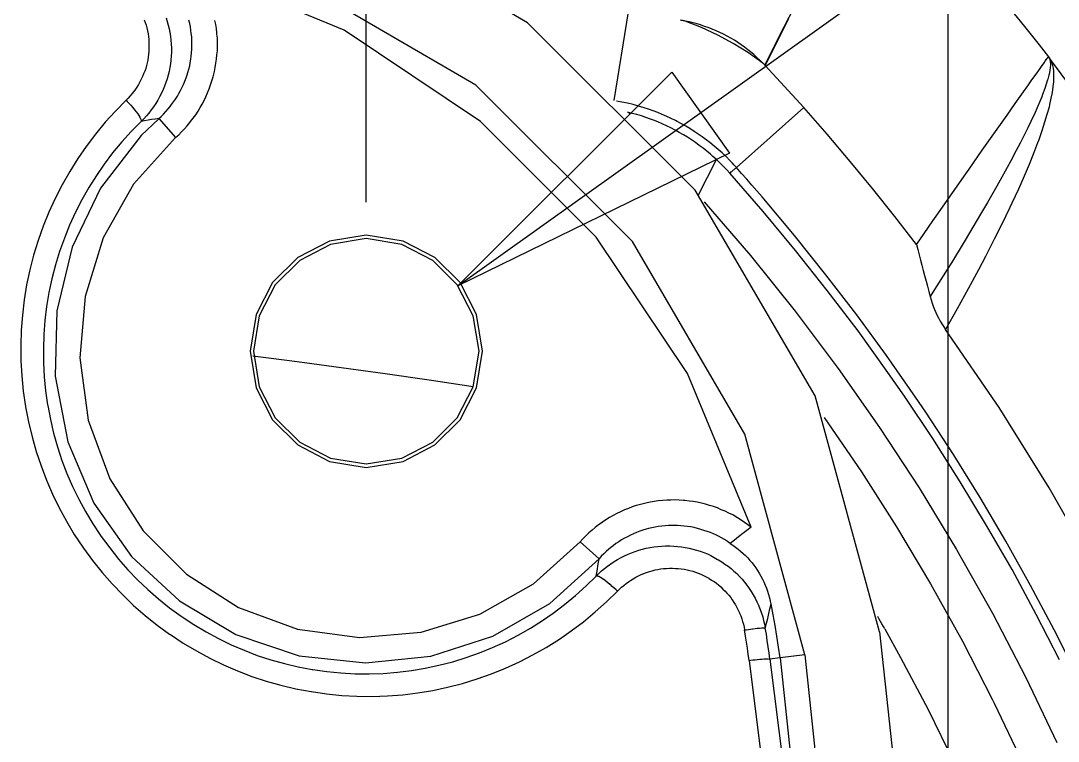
# Model space of a CAD drawing. Header units: millimetres. Extents: x -495897 to 1376592, y -28539 to 470976.
# Drawn here: x 184386 to 185743, y 211704 to 212647 of the extents above; entities that cross this region are included whole.
import ezdxf

# ---------------------------------------------------------------- set-up
doc = ezdxf.new("R2010")
doc.units = ezdxf.units.MM

msp = doc.modelspace()

# ---------------------------------------------------------------- linework, layer by layer
at = {"color": 0}
for p, q in [((185599.003, 210708.423), (185599.003, 217612.073)), ((184838.178, 212409.083), (184838.178, 215514.393)), ((184958.012, 212299.623), (186097.02, 213113.033)), ((185405.888, 212680.393), (185377.912, 212625.273)), ((185162.411, 212541.943), (185181.027, 212658.163)), ((185679.629, 212662.583), (185698.947, 212638.923)), ((184547.784, 212647.893), (184549.019, 212644.253)), ((184549.019, 212644.253), (184550.306, 212640.613)), ((184576.449, 212650.493), (184577.866, 212645.683)), ((184577.866, 212645.683), (184579.283, 212640.873)), ((184607.441, 212642.823), (184606.349, 212647.113)), ((184641.475, 212641.783), (184640.37, 212646.983)), ((185260.6, 212644.903), (185255.231, 212646.073)), ((185265.787, 212643.733), (185260.6, 212644.903)), ((185270.961, 212642.303), (185265.787, 212643.733)), ((185390.301, 212649.063), (185359.66, 212587.963)), ((184550.306, 212640.613), (184551.177, 212637.103)), ((184551.177, 212637.103), (184552.087, 212633.333)), ((184552.087, 212633.333), (184552.776, 212629.563)), ((184579.283, 212640.873), (184580.388, 212636.063)), ((184580.388, 212636.063), (184581.441, 212630.993)), ((184581.441, 212630.993), (184582.182, 212626.183)), ((184608.13, 212638.533), (184607.441, 212642.823)), ((184608.871, 212634.243), (184608.13, 212638.533)), ((184609.417, 212629.693), (184608.871, 212634.243)), ((184642.164, 212636.193), (184641.475, 212641.783)), ((184642.892, 212630.863), (184642.164, 212636.193)), ((184642.892, 212629.043), (184642.892, 212630.863)), ((185275.277, 212641.003), (185270.961, 212642.303)), ((185280.464, 212639.183), (185275.277, 212641.003)), ((185285.508, 212637.493), (185280.464, 212639.183)), ((185290.682, 212635.413), (185285.508, 212637.493)), ((185295.687, 212633.333), (185290.682, 212635.413)), ((185300.549, 212631.123), (185295.687, 212633.333)), ((185305.359, 212628.913), (185300.549, 212631.123)), ((185698.947, 212638.923), (185717.979, 212615.003)), ((184552.776, 212629.563), (184553.335, 212625.793)), ((184553.335, 212625.793), (184553.699, 212622.023)), ((184553.699, 212622.023), (184554.063, 212618.123)), ((184554.063, 212618.123), (184554.063, 212614.353)), ((184582.182, 212626.183), (184582.728, 212621.113)), ((184582.728, 212621.113), (184583.235, 212615.913)), ((184609.924, 212625.403), (184609.417, 212629.693)), ((184610.106, 212622.413), (184609.924, 212625.403)), ((184610.288, 212617.863), (184610.106, 212622.413)), ((184610.288, 212613.573), (184610.288, 212617.863)), ((184643.451, 212623.583), (184642.892, 212629.043)), ((184643.633, 212618.123), (184643.451, 212623.583)), ((184643.633, 212612.533), (184643.633, 212618.123)), ((185310.221, 212626.313), (185305.359, 212628.913)), ((185314.849, 212623.583), (185310.221, 212626.313)), ((185319.529, 212620.983), (185314.849, 212623.583)), ((185324.027, 212617.863), (185319.529, 212620.983)), ((185328.473, 212615.003), (185324.027, 212617.863)), ((185377.912, 212625.273), (185359.296, 212588.353)), ((184553.881, 212606.683), (184553.517, 212602.913)), ((184554.063, 212610.323), (184553.881, 212606.683)), ((184554.063, 212614.353), (184554.063, 212614.353)), ((184554.063, 212614.353), (184554.063, 212610.323)), ((184583.417, 212605.253), (184583.053, 212600.053)), ((184583.235, 212615.913), (184583.417, 212610.973)), ((184583.417, 212610.973), (184583.417, 212610.193)), ((184583.417, 212610.193), (184583.417, 212605.253)), ((184609.417, 212600.443), (184609.742, 212604.603)), ((184609.742, 212604.603), (184610.106, 212609.153)), ((184610.106, 212609.153), (184610.288, 212613.573)), ((184642.892, 212601.743), (184643.451, 212607.203)), ((184643.451, 212607.203), (184643.633, 212612.533)), ((185332.971, 212611.883), (185328.473, 212615.003)), ((185337.274, 212608.373), (185332.971, 212611.883)), ((185340.862, 212605.773), (185337.274, 212608.373)), ((185344.983, 212602.133), (185340.862, 212605.773)), ((185717.979, 212615.003), (185730.498, 212599.273)), ((184551.723, 212591.343), (184550.813, 212587.833)), ((184552.412, 212595.113), (184551.723, 212591.343)), ((184553.153, 212598.883), (184552.412, 212595.113)), ((184553.517, 212602.913), (184553.153, 212598.883)), ((184582.182, 212589.913), (184581.259, 212585.103)), ((184582.728, 212594.983), (184582.182, 212589.913)), ((184583.053, 212600.053), (184582.728, 212594.983)), ((184607.259, 212587.313), (184607.948, 212591.603)), ((184607.948, 212591.603), (184608.871, 212596.023)), ((184608.871, 212596.023), (184609.417, 212600.443)), ((184640.747, 212585.493), (184641.657, 212590.953)), ((184641.657, 212590.953), (184642.346, 212596.283)), ((184642.346, 212596.283), (184642.892, 212601.743)), ((185349.117, 212598.493), (185344.983, 212602.133)), ((185353.004, 212594.853), (185349.117, 212598.493)), ((185356.813, 212591.083), (185353.004, 212594.853)), ((185722.061, 212587.963), (185724.947, 212591.993)), ((185724.947, 212591.993), (185726.182, 212593.943)), ((185726.182, 212593.943), (185726.546, 212594.333)), ((185726.546, 212594.333), (185727.469, 212595.763)), ((185727.469, 212595.763), (185727.599, 212595.893)), ((185727.599, 212595.893), (185728.34, 212596.933)), ((185728.34, 212596.933), (185728.886, 212597.713)), ((185728.886, 212597.713), (185729.068, 212597.843)), ((185729.068, 212597.843), (185729.25, 212598.103)), ((185729.25, 212598.103), (185729.445, 212598.363)), ((185729.445, 212598.753), (185729.575, 212598.883)), ((185729.445, 212598.363), (185729.445, 212598.753)), ((185729.445, 212598.753), (185729.445, 212598.753)), ((185729.575, 212598.883), (185729.757, 212598.883)), ((185729.757, 212598.883), (185729.939, 212598.883)), ((185729.939, 212598.883), (185730.498, 212598.753)), ((185730.316, 212599.403), (185730.121, 212599.273)), ((185730.121, 212599.273), (185730.121, 212599.273)), ((185730.121, 212599.273), (185730.316, 212598.883)), ((185730.498, 212599.273), (185730.316, 212599.403)), ((185730.316, 212598.883), (185730.498, 212598.753)), ((185730.498, 212599.273), (185732.097, 212596.803)), ((185730.68, 212598.753), (185730.498, 212599.273)), ((185730.498, 212598.753), (185731.044, 212597.713)), ((185730.498, 212598.753), (185730.68, 212598.753)), ((185730.68, 212598.753), (185730.68, 212598.753)), ((185731.044, 212597.713), (185731.226, 212597.323)), ((185731.226, 212597.323), (185731.915, 212595.893)), ((185731.915, 212595.893), (185732.097, 212595.503)), ((185732.097, 212596.803), (185733.332, 212594.073)), ((185732.097, 212595.503), (185732.461, 212594.853)), ((185732.461, 212594.853), (185732.643, 212593.943)), ((185732.643, 212593.943), (185732.643, 212592.643)), ((185732.643, 212592.643), (185732.838, 212591.343)), ((185732.838, 212591.343), (185732.838, 212590.563)), ((185732.838, 212590.563), (185732.838, 212588.873)), ((185733.332, 212594.073), (185734.619, 212591.213)), ((185734.619, 212591.213), (185735.49, 212587.963)), ((184547.043, 212576.913), (184545.626, 212573.533)), ((184548.512, 212580.683), (184547.043, 212576.913)), ((184549.747, 212584.193), (184548.512, 212580.683)), ((184550.813, 212587.833), (184549.747, 212584.193)), ((184580.388, 212580.163), (184579.101, 212575.353)), ((184581.259, 212585.103), (184580.388, 212580.163)), ((184604.009, 212575.743), (184604.919, 212578.733)), ((184604.919, 212578.733), (184606.167, 212583.023)), ((184606.167, 212583.023), (184607.259, 212587.313)), ((184638.407, 212574.703), (184639.681, 212580.163)), ((184639.681, 212580.163), (184640.747, 212585.493)), ((184958.012, 212299.623), (185237.668, 212579.253)), ((184958.012, 212299.623), (185237.668, 212579.253)), ((185237.668, 212579.253), (185313.25, 212473.303)), ((185237.668, 212579.253), (185313.25, 212473.303)), ((185708.619, 212568.983), (185714.027, 212576.523)), ((185714.027, 212576.523), (185719.396, 212584.193)), ((185719.396, 212584.193), (185722.061, 212587.963)), ((185731.226, 212576.783), (185730.862, 212575.353)), ((185732.097, 212581.593), (185731.226, 212576.783)), ((185732.643, 212584.973), (185732.097, 212581.723)), ((185732.097, 212581.723), (185732.097, 212581.593)), ((185732.838, 212588.223), (185732.643, 212584.973)), ((185732.838, 212588.873), (185732.838, 212588.613)), ((185732.838, 212588.613), (185732.838, 212588.223)), ((185735.49, 212587.963), (185736.413, 212584.453)), ((185736.413, 212584.453), (185736.777, 212580.683)), ((185736.777, 212580.683), (185737.102, 212576.393)), ((185737.102, 212576.393), (185737.102, 212571.713)), ((184540.257, 212563.133), (184538.294, 212559.753)), ((184542.233, 212566.513), (184540.257, 212563.133)), ((184544.014, 212569.893), (184542.233, 212566.513)), ((184545.626, 212573.533), (184544.014, 212569.893)), ((184576.072, 212565.863), (184574.473, 212560.923)), ((184577.684, 212570.413), (184576.072, 212565.863)), ((184579.101, 212575.353), (184577.684, 212570.413)), ((184597.405, 212559.363), (184599.381, 212563.263)), ((184599.381, 212563.263), (184600.98, 212567.423)), ((184600.98, 212567.423), (184602.579, 212571.583)), ((184602.579, 212571.583), (184604.009, 212575.743)), ((184632.856, 212557.413), (184634.637, 212562.613)), ((184634.637, 212562.613), (184636.431, 212567.813)), ((184636.431, 212567.813), (184637.9, 212573.013)), ((184637.9, 212573.013), (184638.407, 212574.703)), ((185703.25, 212561.313), (185708.619, 212568.983)), ((185727.469, 212563.653), (185725.636, 212557.933)), ((185729.25, 212569.243), (185727.469, 212563.653)), ((185729.445, 212569.893), (185729.25, 212569.243)), ((185730.862, 212575.353), (185729.445, 212569.893)), ((185736.777, 212566.513), (185736.231, 212560.533)), ((185737.102, 212571.713), (185736.777, 212566.513)), ((184531.82, 212550.913), (184529.35, 212548.053)), ((184534.16, 212554.033), (184531.82, 212550.913)), ((184536.5, 212557.153), (184534.16, 212554.033)), ((184538.294, 212559.753), (184536.5, 212557.153)), ((184570.339, 212551.693), (184568.012, 212547.013)), ((184572.497, 212556.373), (184570.339, 212551.693)), ((184574.473, 212560.923), (184572.497, 212556.373)), ((184591.126, 212547.663), (184593.271, 212551.433)), ((184593.271, 212551.433), (184595.429, 212555.333)), ((184595.429, 212555.333), (184597.405, 212559.363)), ((184628.592, 212547.143), (184630.698, 212552.343)), ((184630.698, 212552.343), (184632.856, 212557.413)), ((185686.974, 212538.173), (185697.699, 212553.643)), ((185697.699, 212553.643), (185703.25, 212561.313)), ((185722.607, 212550.003), (185721.554, 212547.143)), ((185725.636, 212557.933), (185722.607, 212550.003)), ((185735.165, 212552.603), (185733.514, 212545.063)), ((185736.231, 212559.883), (185735.165, 212552.603)), ((185736.231, 212560.533), (185736.231, 212559.883)), ((184524.111, 212542.463), (184510.175, 212528.293)), ((184526.828, 212545.193), (184524.111, 212542.463)), ((184524.111, 212542.463), (184525.58, 212540.903)), ((184525.58, 212540.903), (184527.881, 212538.433)), ((184529.35, 212548.053), (184526.828, 212545.193)), ((184527.881, 212538.433), (184530.221, 212535.833)), ((184530.221, 212535.833), (184532.561, 212533.233)), ((184562.825, 212538.173), (184559.978, 212533.883)), ((184565.529, 212542.463), (184562.825, 212538.173)), ((184568.012, 212547.013), (184565.529, 212542.463)), ((184581.805, 212534.403), (184583.599, 212536.743)), ((184583.599, 212536.743), (184586.303, 212540.383)), ((184586.303, 212540.383), (184588.643, 212543.893)), ((184588.643, 212543.893), (184591.126, 212547.663)), ((184621.065, 212532.843), (184623.73, 212537.523)), ((184623.73, 212537.523), (184626.252, 212542.333)), ((184626.252, 212542.333), (184628.592, 212547.143)), ((185676.197, 212522.963), (185686.974, 212538.173)), ((185717.42, 212536.743), (185712.74, 212526.603)), ((185717.784, 212537.653), (185717.42, 212536.743)), ((185721.554, 212547.143), (185717.784, 212537.653)), ((185731.733, 212537.003), (185731.044, 212533.623)), ((185733.514, 212545.063), (185731.733, 212537.003)), ((184510.175, 212528.293), (184496.915, 212513.603)), ((184532.561, 212533.233), (184532.925, 212532.843)), ((184532.925, 212532.843), (184535.213, 212530.113)), ((184535.213, 212530.113), (184537.189, 212527.513)), ((184537.189, 212527.513), (184539.347, 212524.523)), ((184539.347, 212524.523), (184539.347, 212524.523)), ((184539.347, 212524.523), (184540.816, 212522.443)), ((184540.816, 212522.443), (184542.051, 212520.233)), ((184550.618, 212521.923), (184547.225, 212518.153)), ((184553.881, 212525.693), (184550.618, 212521.923)), ((184556.91, 212529.723), (184553.881, 212525.693)), ((184559.978, 212533.883), (184556.91, 212529.723)), ((184569.793, 212521.403), (184573.056, 212524.393)), ((184573.056, 212524.393), (184576.072, 212527.773)), ((184576.072, 212527.773), (184578.971, 212531.023)), ((184578.971, 212531.023), (184581.805, 212534.403)), ((184611.9, 212518.803), (184615.15, 212523.483)), ((184615.15, 212523.483), (184618.179, 212528.033)), ((184618.179, 212528.033), (184621.065, 212532.843)), ((185185.889, 212525.303), (185179.974, 212526.863)), ((185182.132, 212524.523), (185183.003, 212525.953)), ((185182.132, 212524.523), (185183.003, 212525.953)), ((185191.986, 212523.743), (185185.889, 212525.303)), ((185197.914, 212521.923), (185191.986, 212523.743)), ((185203.959, 212519.973), (185197.914, 212521.923)), ((185207.404, 212530.633), (185201.489, 212532.583)), ((185213.501, 212528.553), (185207.404, 212530.633)), ((185219.377, 212526.343), (185213.501, 212528.553)), ((185225.292, 212523.873), (185219.377, 212526.343)), ((185231.207, 212521.403), (185225.292, 212523.873)), ((185410.204, 212532.843), (185322.233, 212454.323)), ((185665.459, 212507.623), (185676.197, 212522.963)), ((185712.74, 212526.603), (185707.202, 212514.513)), ((185728.34, 212523.873), (185725.311, 212513.603)), ((185731.044, 212533.623), (185728.34, 212523.873)), ((184496.915, 212513.603), (184483.993, 212498.003)), ((184543.65, 212514.513), (184530.767, 212501.513)), ((184542.051, 212520.233), (184543.104, 212518.153)), ((184543.104, 212518.153), (184543.286, 212517.763)), ((184543.286, 212517.763), (184543.832, 212516.723)), ((184547.225, 212518.153), (184543.65, 212514.513)), ((184543.832, 212515.033), (184543.65, 212514.513)), ((184543.832, 212516.723), (184544.014, 212516.203)), ((184544.014, 212515.423), (184543.832, 212515.033)), ((184544.014, 212496.443), (184566.764, 212518.283)), ((184544.014, 212516.203), (184544.014, 212515.423)), ((184566.764, 212518.413), (184569.793, 212521.403)), ((184566.764, 212518.413), (184588.786, 212493.583)), ((184600.434, 212505.023), (184604.191, 212509.183)), ((184604.191, 212509.183), (184607.636, 212513.343)), ((184607.636, 212513.343), (184608.507, 212514.513)), ((184608.507, 212514.513), (184611.9, 212518.803)), ((185209.692, 212517.763), (185203.959, 212519.973)), ((185213.644, 212516.333), (185209.692, 212517.763)), ((185219.377, 212513.993), (185213.644, 212516.333)), ((185225.11, 212511.523), (185219.377, 212513.993)), ((185230.83, 212508.923), (185225.11, 212511.523)), ((185236.563, 212506.193), (185230.83, 212508.923)), ((185236.94, 212518.413), (185231.207, 212521.403)), ((185242.673, 212515.813), (185236.94, 212518.413)), ((185244.636, 212514.773), (185242.673, 212515.813)), ((185250.369, 212511.653), (185244.636, 212514.773)), ((185255.92, 212508.533), (185250.369, 212511.653)), ((185261.471, 212505.283), (185255.92, 212508.533)), ((185707.202, 212514.513), (185703.432, 212506.453)), ((185725.311, 212513.603), (185721.736, 212502.553)), ((184483.993, 212498.003), (184472.02, 212482.143)), ((184530.767, 212501.513), (184518.378, 212487.863)), ((184588.786, 212493.583), (184592.907, 212497.223)), ((184592.907, 212497.223), (184596.664, 212501.123)), ((184596.664, 212501.123), (184600.434, 212505.023)), ((185242.166, 212503.203), (185236.563, 212506.193)), ((185247.535, 212500.213), (185242.166, 212503.203)), ((185252.891, 212497.223), (185247.535, 212500.213)), ((185258.26, 212493.973), (185252.891, 212497.223)), ((185267.022, 212501.773), (185261.471, 212505.283)), ((185272.248, 212498.263), (185267.022, 212501.773)), ((185277.617, 212494.623), (185272.248, 212498.263)), ((185282.609, 212490.853), (185277.617, 212494.623)), ((185648.078, 212483.053), (185665.459, 212507.623)), ((185703.432, 212506.453), (185696.464, 212492.283)), ((185721.736, 212502.553), (185717.602, 212490.593)), ((184472.02, 212482.143), (184461.061, 212466.413)), ((184518.378, 212487.863), (184506.548, 212473.563)), ((185263.447, 212490.593), (185258.26, 212493.973)), ((185268.673, 212486.953), (185263.447, 212490.593)), ((185273.665, 212483.443), (185268.673, 212486.953)), ((185278.67, 212479.673), (185273.665, 212483.443)), ((185287.653, 212486.953), (185282.609, 212490.853)), ((185643.775, 212476.943), (185648.078, 212483.053)), ((185693.76, 212486.953), (185685.18, 212470.833)), ((185696.464, 212492.283), (185693.76, 212486.953)), ((185716.133, 212486.823), (185710.777, 212472.783)), ((185717.602, 212490.593), (185716.133, 212486.823)), ((184506.548, 212473.563), (184495.264, 212458.613)), ((185313.25, 212473.303), (184958.012, 212299.623)), ((185283.532, 212475.643), (185278.67, 212479.673)), ((185288.342, 212471.743), (185283.532, 212475.643)), ((185291.423, 212468.883), (185288.342, 212471.743)), ((185296.051, 212464.723), (185291.423, 212468.883)), ((185626.576, 212452.243), (185643.775, 212476.943)), ((185683.711, 212467.843), (185673.896, 212449.643)), ((185685.18, 212470.833), (185683.711, 212467.843)), ((185710.777, 212472.783), (185704.862, 212458.353)), ((184461.061, 212466.413), (184450.505, 212449.383)), ((184495.264, 212458.613), (184485.462, 212444.183)), ((185272.755, 212418.703), (185296.233, 212464.723)), ((185300.731, 212460.433), (185296.051, 212464.723)), ((185305.034, 212456.013), (185300.731, 212460.433)), ((185309.493, 212451.463), (185305.034, 212456.013)), ((185321.323, 212453.673), (185322.233, 212454.323)), ((185704.862, 212458.353), (185698.44, 212443.273)), ((184450.505, 212449.383), (184440.469, 212431.833)), ((184485.462, 212444.183), (184475.595, 212428.453)), ((185313.614, 212447.043), (185309.493, 212451.463)), ((185313.614, 212447.043), (185313.432, 212446.783)), ((185313.432, 212446.783), (185313.614, 212446.783)), ((185313.614, 212446.783), (185314.537, 212447.563)), ((185357.138, 212396.993), (185313.614, 212447.043)), ((185314.537, 212447.563), (185315.954, 212448.993)), ((185315.954, 212448.993), (185316.318, 212449.383)), ((185316.318, 212449.383), (185317.566, 212450.423)), ((185317.566, 212450.423), (185318.619, 212451.333)), ((185318.619, 212451.333), (185319.347, 212451.983)), ((185319.347, 212451.983), (185320.088, 212452.633)), ((185320.088, 212452.633), (185320.764, 212453.153)), ((185320.764, 212453.153), (185321.323, 212453.673)), ((185604.931, 212421.433), (185622.312, 212446.133)), ((185622.312, 212446.133), (185626.576, 212452.243)), ((185673.896, 212449.643), (185662.937, 212430.143)), ((185698.44, 212443.273), (185690.913, 212426.113)), ((184440.469, 212431.833), (184431.525, 212414.023)), ((184475.595, 212428.453), (184466.287, 212412.203)), ((185662.937, 212430.143), (185650.6, 212408.693)), ((184431.525, 212414.023), (184423.088, 212395.953)), ((185398.179, 212365.663), (185355.721, 212415.973)), ((185583.416, 212390.753), (185600.797, 212415.453)), ((185600.797, 212415.453), (185604.931, 212421.433)), ((185690.913, 212426.113), (185682.476, 212407.913)), ((184466.287, 212412.203), (184457.85, 212395.823)), ((185280.139, 212409.603), (185340.68, 212339.143)), ((185650.6, 212408.693), (185641.617, 212393.483)), ((185679.447, 212401.283), (185669.775, 212381.263)), ((185682.476, 212407.913), (185679.447, 212401.283)), ((184423.088, 212395.953), (184415.743, 212377.493)), ((184457.85, 212395.823), (184450.141, 212379.053)), ((185399.609, 212345.773), (185357.138, 212396.993)), ((185579.1, 212384.643), (185583.416, 212390.753)), ((185641.617, 212393.483), (185627.122, 212368.913)), ((184415.743, 212377.493), (184409.1, 212358.903)), ((184450.141, 212379.053), (184443.355, 212361.893)), ((185561.914, 212359.943), (185579.1, 212384.643)), ((185669.775, 212381.263), (185659.362, 212360.463)), ((184409.1, 212358.903), (184403.224, 212339.663)), ((184443.355, 212361.893), (184437.076, 212344.473)), ((185439.363, 212314.053), (185398.179, 212365.663)), ((185557.598, 212353.833), (185561.914, 212359.943)), ((185627.122, 212368.913), (185619.972, 212356.953)), ((185659.362, 212360.463), (185647.896, 212337.973)), ((185440.975, 212293.513), (185399.609, 212345.773)), ((185557.598, 212353.833), (185559.379, 212347.073)), ((185559.379, 212347.073), (185561.225, 212340.313)), ((185619.972, 212356.953), (185603.319, 212329.653)), ((184403.224, 212339.663), (184398.18, 212320.293)), ((184437.076, 212344.473), (184431.707, 212327.053)), ((185340.68, 212339.143), (185399.05, 212266.213)), ((185561.225, 212340.313), (185563.006, 212333.293)), ((185563.006, 212333.293), (185564.8, 212326.403)), ((185647.896, 212337.973), (185638.77, 212320.553)), ((184398.18, 212320.293), (184394.059, 212300.663)), ((184431.707, 212327.053), (184427.027, 212308.853)), ((185564.8, 212326.403), (185566.581, 212319.643)), ((185566.581, 212319.643), (185568.375, 212312.883)), ((185597.911, 212321.073), (185579.295, 212291.303)), ((185603.319, 212329.653), (185597.911, 212321.073)), ((185638.77, 212320.553), (185625.146, 212295.463)), ((184427.027, 212308.853), (184423.088, 212290.783)), ((185479.494, 212261.793), (185439.363, 212314.053)), ((185568.375, 212312.883), (185570.169, 212305.863)), ((185570.169, 212305.863), (185571.95, 212298.973)), ((184394.059, 212300.663), (184390.848, 212281.163)), ((185481.288, 212240.473), (185440.975, 212293.513)), ((185571.95, 212298.973), (185573.744, 212292.213)), ((185573.744, 212292.213), (185575.525, 212285.453)), ((185579.295, 212291.303), (185575.707, 212285.453)), ((185625.146, 212295.463), (185610.846, 212269.333)), ((184390.848, 212281.163), (184388.508, 212261.273)), ((184423.088, 212290.783), (184420.241, 212272.713)), ((185575.707, 212285.453), (185576.773, 212281.163)), ((185576.773, 212281.163), (185578.229, 212277.003)), ((184420.241, 212272.713), (184417.901, 212254.253)), ((185399.05, 212266.213), (185455.509, 212191.333)), ((185578.229, 212277.003), (185579.659, 212272.843)), ((185579.659, 212272.843), (185581.258, 212268.553)), ((185581.258, 212268.553), (185583.052, 212264.653)), ((185583.052, 212264.653), (185584.469, 212261.403)), ((185610.846, 212269.333), (185595.753, 212242.423)), ((184388.508, 212261.273), (184386.896, 212241.383)), ((184417.901, 212254.253), (184416.484, 212235.793)), ((185518.572, 212208.233), (185479.494, 212261.793)), ((185584.469, 212261.403), (185586.445, 212257.503)), ((185586.445, 212257.503), (185588.603, 212253.473)), ((185588.603, 212253.473), (185590.943, 212249.833)), ((184386.896, 212241.383), (184386.35, 212221.493)), ((185520.353, 212186.133), (185481.288, 212240.473)), ((185590.943, 212249.833), (185593.283, 212246.063)), ((185593.283, 212246.063), (185595.753, 212242.423)), ((184416.484, 212235.793), (184415.925, 212217.333)), ((184386.35, 212221.493), (184386.532, 212201.343)), ((184415.925, 212217.333), (184416.12, 212198.873)), ((184386.532, 212201.343), (184387.637, 212181.583)), ((184416.12, 212198.873), (184416.991, 212180.413)), ((185556.363, 212153.893), (185518.572, 212208.233)), ((185455.509, 212191.333), (185509.446, 212114.373)), ((185541.868, 212155.323), (185520.353, 212186.133)), ((184387.637, 212181.583), (184389.613, 212161.693)), ((184416.991, 212180.413), (184418.772, 212161.953)), ((184389.613, 212161.693), (184392.447, 212141.803)), ((184418.772, 212161.953), (184421.476, 212143.623)), ((185578.918, 212099.683), (185541.868, 212155.323)), ((184392.447, 212141.803), (184392.629, 212141.283)), ((184421.476, 212143.623), (184421.658, 212142.973)), ((184421.658, 212142.973), (184425.051, 212124.773)), ((185569.792, 212134.263), (185556.363, 212153.893)), ((184392.629, 212141.283), (184396.399, 212121.523)), ((185605.984, 212078.753), (185569.792, 212134.263)), ((184396.399, 212121.523), (184401.066, 212102.023)), ((184425.051, 212124.773), (184429.367, 212106.703)), ((185437.205, 212127.373), (185485.773, 212056.133)), ((184401.066, 212102.023), (184406.617, 212082.783)), ((184429.367, 212106.703), (184434.372, 212088.763)), ((185509.446, 212114.373), (185561.043, 212035.203)), ((184434.372, 212088.763), (184440.287, 212071.083)), ((185614.785, 212043.263), (185578.918, 212099.683)), ((184406.617, 212082.783), (184412.857, 212063.803)), ((185640.928, 212022.463), (185605.984, 212078.753)), ((184412.857, 212063.803), (184419.877, 212045.213)), ((184440.287, 212071.083), (184446.748, 212053.923)), ((184446.748, 212053.923), (184454.093, 212037.153)), ((185485.773, 212056.133), (185531.637, 211983.983)), ((184419.877, 212045.213), (184427.768, 212026.883)), ((184454.093, 212037.153), (184462.153, 212020.513)), ((185561.043, 212035.203), (185610.105, 211954.343)), ((185649.313, 211986.063), (185614.785, 212043.263)), ((184427.768, 212026.883), (184436.517, 212008.943)), ((184462.153, 212020.513), (184470.915, 212004.133)), ((185674.585, 211965.263), (185640.928, 212022.463)), ((184436.517, 212008.943), (184446.02, 211991.393)), ((185175.671, 212006.213), (185170.666, 212004.003)), ((185180.897, 212008.293), (185175.671, 212006.213)), ((185186.071, 212010.243), (185180.897, 212008.293)), ((185191.258, 212011.933), (185186.071, 212010.243)), ((185193.234, 212012.583), (185191.258, 212011.933)), ((185198.59, 212014.013), (185193.234, 212012.583)), ((185203.959, 212015.313), (185198.59, 212014.013)), ((185209.38, 212016.353), (185203.959, 212015.313)), ((185214.736, 212017.393), (185209.38, 212016.353)), ((185220.105, 212018.173), (185214.736, 212017.393)), ((185225.474, 212018.693), (185220.105, 212018.173)), ((185231.025, 212019.083), (185225.474, 212018.693)), ((185236.433, 212019.213), (185231.025, 212019.083)), ((185241.984, 212019.473), (185236.433, 212019.213)), ((185247.34, 212019.213), (185241.984, 212019.473)), ((185252.891, 212018.823), (185247.34, 212019.213)), ((185254.867, 212018.693), (185252.891, 212018.823)), ((185260.236, 212017.913), (185254.867, 212018.693)), ((185265.605, 212017.263), (185260.236, 212017.913)), ((185270.961, 212016.353), (185265.605, 212017.263)), ((185276.382, 212015.053), (185270.961, 212016.353)), ((185281.738, 212013.883), (185276.382, 212015.053)), ((185286.925, 212012.193), (185281.738, 212013.883)), ((185292.112, 212010.633), (185286.925, 212012.193)), ((185297.338, 212008.813), (185292.112, 212010.633)), ((185302.33, 212006.603), (185297.338, 212008.813)), ((185307.335, 212004.523), (185302.33, 212006.603)), ((184470.915, 212004.133), (184480.6, 211988.273)), ((185151.491, 211993.473), (185147.006, 211990.353)), ((185156.171, 211996.333), (185151.491, 211993.473)), ((185160.994, 211998.933), (185156.171, 211996.333)), ((185165.804, 212001.663), (185160.994, 211998.933)), ((185170.666, 212004.003), (185165.804, 212001.663)), ((185312.379, 212002.183), (185307.335, 212004.523)), ((185317.371, 211999.713), (185312.379, 212002.183)), ((185318.983, 211998.803), (185317.371, 211999.713)), ((185323.663, 211996.073), (185318.983, 211998.803)), ((185328.291, 211993.083), (185323.663, 211996.073)), ((185332.971, 211989.963), (185328.291, 211993.083)), ((184446.02, 211991.393), (184456.42, 211974.233)), ((184480.6, 211988.273), (184490.818, 211972.803)), ((185133.382, 211979.823), (185129.3, 211976.183)), ((185137.503, 211983.333), (185133.382, 211979.823)), ((185142.001, 211986.843), (185137.503, 211983.333)), ((185142.56, 211987.103), (185142.001, 211986.843)), ((185147.006, 211990.353), (185142.56, 211987.103)), ((185200.059, 211979.823), (185195.756, 211978.393)), ((185204.141, 211981.123), (185200.059, 211979.823)), ((185207.222, 211981.773), (185204.141, 211981.123)), ((185211.525, 211982.813), (185207.222, 211981.773)), ((185215.789, 211983.723), (185211.525, 211982.813)), ((185220.105, 211984.503), (185215.789, 211983.723)), ((185224.603, 211985.153), (185220.105, 211984.503)), ((185228.867, 211985.543), (185224.603, 211985.153)), ((185233.365, 211985.933), (185228.867, 211985.543)), ((185237.85, 211985.933), (185233.365, 211985.933)), ((185242.166, 211985.933), (185237.85, 211985.933)), ((185245.195, 211985.933), (185242.166, 211985.933)), ((185249.68, 211985.543), (185245.195, 211985.933)), ((185253.957, 211985.153), (185249.68, 211985.543)), ((185258.442, 211984.633), (185253.957, 211985.153)), ((185262.758, 211983.983), (185258.442, 211984.633)), ((185267.022, 211983.073), (185262.758, 211983.983)), ((185271.338, 211982.163), (185267.022, 211983.073)), ((185275.641, 211980.863), (185271.338, 211982.163)), ((185279.775, 211979.563), (185275.641, 211980.863)), ((185284.078, 211978.133), (185279.775, 211979.563)), ((185337.274, 211986.843), (185332.971, 211989.963)), ((185341.551, 211983.593), (185337.274, 211986.843)), ((185531.637, 211983.983), (185575.889, 211909.753)), ((185682.658, 211928.213), (185649.313, 211986.063)), ((184456.42, 211974.233), (184467.522, 211957.463)), ((184490.818, 211972.803), (184491.689, 211971.633)), ((184491.689, 211971.633), (184502.648, 211956.553)), ((185121.409, 211968.513), (185117.834, 211964.613)), ((185125.361, 211972.413), (185121.409, 211968.513)), ((185129.3, 211976.183), (185125.361, 211972.413)), ((185171.901, 211966.953), (185168.326, 211964.613)), ((185175.853, 211969.293), (185171.901, 211966.953)), ((185179.61, 211971.243), (185175.853, 211969.293)), ((185183.549, 211973.193), (185179.61, 211971.243)), ((185187.501, 211975.143), (185183.549, 211973.193)), ((185191.622, 211976.703), (185187.501, 211975.143)), ((185195.756, 211978.393), (185191.622, 211976.703)), ((185288.16, 211976.573), (185284.078, 211978.133)), ((185292.294, 211975.013), (185288.16, 211976.573)), ((185296.233, 211973.063), (185292.294, 211975.013)), ((185298.937, 211971.763), (185296.233, 211973.063)), ((185302.889, 211969.553), (185298.937, 211971.763)), ((185306.646, 211967.473), (185302.889, 211969.553)), ((185310.403, 211964.873), (185306.646, 211967.473)), ((184467.522, 211957.463), (184468.263, 211956.293)), ((184468.263, 211956.293), (184480.041, 211940.173)), ((184502.648, 211956.553), (184514.257, 211941.993)), ((185142.742, 211942.383), (185117.834, 211964.613)), ((185152.05, 211951.873), (185148.787, 211948.883)), ((185155.261, 211954.733), (185152.05, 211951.873)), ((185157.601, 211956.683), (185155.261, 211954.733)), ((185160.994, 211959.413), (185157.601, 211956.683)), ((185164.569, 211962.143), (185160.994, 211959.413)), ((185168.326, 211964.613), (185164.569, 211962.143)), ((185185.161, 211950.313), (185190.023, 211952.003)), ((185190.023, 211952.003), (185194.833, 211953.693)), ((185194.833, 211953.693), (185199.513, 211955.123)), ((185199.513, 211955.123), (185204.323, 211956.163)), ((185204.323, 211956.163), (185209.38, 211957.203)), ((185209.38, 211957.203), (185214.19, 211957.983)), ((185214.19, 211957.983), (185219.377, 211958.633)), ((185219.377, 211958.633), (185224.421, 211959.023)), ((185224.421, 211959.023), (185229.413, 211959.153)), ((185229.413, 211959.153), (185234.457, 211959.153)), ((185234.457, 211959.153), (185235.328, 211959.153)), ((185235.328, 211959.153), (185240.333, 211959.023)), ((185240.333, 211959.023), (185245.377, 211958.633)), ((185245.377, 211958.633), (185250.369, 211958.113)), ((185250.369, 211958.113), (185255.413, 211957.203)), ((185255.413, 211957.203), (185260.418, 211956.293)), ((185260.418, 211956.293), (185265.228, 211955.123)), ((185265.228, 211955.123), (185270.09, 211953.823)), ((185270.09, 211953.823), (185274.731, 211952.263)), ((185274.731, 211952.263), (185279.593, 211950.443)), ((185314.16, 211962.533), (185310.403, 211964.873)), ((185314.16, 211962.533), (185317.748, 211960.323)), ((185317.748, 211960.323), (185321.141, 211957.723)), ((185321.141, 211957.723), (185324.534, 211955.123)), ((185324.534, 211955.123), (185327.784, 211952.263)), ((185327.784, 211952.263), (185330.995, 211949.403)), ((185610.105, 211954.343), (185610.664, 211953.433)), ((185610.664, 211953.433), (185657.022, 211871.013)), ((185706.825, 211907.543), (185674.585, 211965.263)), ((184480.041, 211940.173), (184492.612, 211924.573)), ((184514.257, 211941.993), (184526.451, 211927.953)), ((185145.576, 211945.633), (185142.742, 211942.383)), ((185148.787, 211948.883), (185145.576, 211945.633)), ((185158.095, 211935.753), (185162.229, 211938.613)), ((185162.229, 211938.613), (185162.411, 211938.743)), ((185162.411, 211938.743), (185166.909, 211941.473)), ((185166.909, 211941.473), (185171.407, 211943.813)), ((185171.407, 211943.813), (185175.853, 211946.153)), ((185175.853, 211946.153), (185180.533, 211948.493)), ((185180.533, 211948.493), (185185.161, 211950.313)), ((185279.593, 211950.443), (185284.221, 211948.623)), ((185284.221, 211948.623), (185288.719, 211946.543)), ((185288.719, 211946.543), (185293.204, 211944.203)), ((185293.204, 211944.203), (185297.65, 211941.603)), ((185297.65, 211941.603), (185298.755, 211941.083)), ((185298.755, 211941.083), (185303.071, 211938.483)), ((185303.071, 211938.483), (185307.153, 211935.493)), ((185330.995, 211949.403), (185334.024, 211946.543)), ((185334.024, 211946.543), (185337.092, 211943.423)), ((185337.092, 211943.423), (185339.757, 211940.173)), ((185339.757, 211940.173), (185342.643, 211937.053)), ((184526.451, 211927.953), (184539.165, 211914.823)), ((185142.365, 211923.013), (185145.953, 211926.393)), ((185145.953, 211926.393), (185149.892, 211929.643)), ((185149.892, 211929.643), (185153.831, 211932.893)), ((185153.831, 211932.893), (185158.095, 211935.753)), ((185204.7, 211924.443), (185208.457, 211925.743)), ((185208.457, 211925.743), (185212.032, 211926.653)), ((185212.032, 211926.653), (185215.789, 211927.693)), ((185215.789, 211927.693), (185219.377, 211928.343)), ((185219.377, 211928.343), (185223.134, 211928.993)), ((185223.134, 211928.993), (185226.891, 211929.513)), ((185226.891, 211929.513), (185230.83, 211929.773)), ((185230.83, 211929.773), (185234.6, 211930.033)), ((185234.6, 211930.033), (185238.539, 211930.033)), ((185238.539, 211930.033), (185238.539, 211930.033)), ((185238.539, 211930.033), (185242.491, 211929.773)), ((185242.491, 211929.773), (185246.248, 211929.643)), ((185246.248, 211929.643), (185250.187, 211929.123)), ((185250.187, 211929.123), (185253.957, 211928.603)), ((185253.957, 211928.603), (185257.714, 211927.823)), ((185257.714, 211927.823), (185261.289, 211926.913)), ((185261.289, 211926.913), (185265.098, 211926.003)), ((185265.098, 211926.003), (185268.673, 211924.833)), ((185268.673, 211924.833), (185272.248, 211923.533)), ((185307.153, 211935.493), (185311.274, 211932.633)), ((185311.274, 211932.633), (185315.226, 211929.513)), ((185315.226, 211929.513), (185318.983, 211926.263)), ((185318.983, 211926.263), (185322.74, 211922.883)), ((185342.643, 211937.053), (185345.165, 211933.803)), ((185345.165, 211933.803), (185347.648, 211930.293)), ((185347.648, 211930.293), (185349.806, 211926.913)), ((185349.806, 211926.913), (185352.133, 211923.403)), ((185714.352, 211869.583), (185682.658, 211928.213)), ((184492.612, 211924.573), (184505.859, 211909.623)), ((184539.165, 211914.823), (184552.594, 211902.083)), ((185125.673, 211906.763), (185138.79, 211919.633)), ((185138.79, 211919.373), (185142.365, 211923.013)), ((185139.115, 211919.763), (185138.79, 211919.373)), ((185139.661, 211919.763), (185139.115, 211919.763)), ((185140.22, 211919.763), (185139.661, 211919.763)), ((185140.909, 211919.633), (185140.22, 211919.763)), ((185141.819, 211919.243), (185140.909, 211919.633)), ((185142.183, 211919.113), (185141.819, 211919.243)), ((185144.523, 211917.813), (185142.183, 211919.113)), ((185146.499, 211916.513), (185144.523, 211917.813)), ((185148.605, 211915.083), (185146.499, 211916.513)), ((185148.787, 211915.083), (185148.605, 211915.083)), ((185151.491, 211913.133), (185148.787, 211915.083)), ((185154.208, 211911.053), (185151.491, 211913.133)), ((185156.86, 211908.843), (185154.208, 211911.053)), ((185178.011, 211910.143), (185181.209, 211912.223)), ((185181.209, 211912.223), (185183.926, 211914.043)), ((185183.926, 211914.043), (185187.319, 211916.253)), ((185187.319, 211916.253), (185190.569, 211918.203)), ((185190.569, 211918.203), (185194.144, 211920.023)), ((185194.144, 211920.023), (185197.719, 211921.583)), ((185197.719, 211921.583), (185201.307, 211923.013)), ((185201.307, 211923.013), (185204.7, 211924.443)), ((185272.248, 211923.533), (185275.641, 211922.103)), ((185275.641, 211922.103), (185279.216, 211920.543)), ((185279.216, 211920.543), (185282.609, 211918.853)), ((185282.609, 211918.853), (185286.054, 211916.903)), ((185286.054, 211916.903), (185286.561, 211916.513)), ((185286.561, 211916.513), (185289.811, 211914.563)), ((185289.811, 211914.563), (185293.022, 211912.483)), ((185293.022, 211912.483), (185296.051, 211910.273)), ((185322.74, 211922.883), (185326.185, 211919.243)), ((185326.185, 211919.243), (185329.578, 211915.733)), ((185329.578, 211915.733), (185332.607, 211911.703)), ((185332.607, 211911.703), (185335.818, 211907.803)), ((185352.133, 211923.403), (185354.291, 211919.633)), ((185354.291, 211919.633), (185356.267, 211915.863)), ((185356.267, 211915.863), (185358.061, 211911.963)), ((185358.061, 211911.963), (185359.842, 211907.933)), ((184505.859, 211909.623), (184519.665, 211895.323)), ((184552.594, 211902.083), (184566.4, 211889.863)), ((185111.919, 211894.153), (185125.673, 211906.763)), ((185152.362, 211886.093), (185166.545, 211899.873)), ((185157.419, 211908.583), (185156.86, 211908.843)), ((185159.941, 211906.243), (185157.419, 211908.583)), ((185162.411, 211903.903), (185159.941, 211906.243)), ((185164.933, 211901.563), (185162.411, 211903.903)), ((185166.545, 211899.873), (185164.933, 211901.563)), ((185166.545, 211899.873), (185169.249, 211902.603)), ((185169.249, 211902.603), (185172.083, 211905.203)), ((185172.083, 211905.203), (185175.164, 211907.543)), ((185175.164, 211907.543), (185178.011, 211910.143)), ((185296.051, 211910.273), (185299.119, 211907.933)), ((185299.119, 211907.933), (185301.966, 211905.463)), ((185301.966, 211905.463), (185304.67, 211902.733)), ((185304.67, 211902.733), (185307.335, 211900.133)), ((185307.335, 211900.133), (185309.857, 211897.403)), ((185335.818, 211907.803), (185338.704, 211903.643)), ((185338.704, 211903.643), (185341.551, 211899.483)), ((185341.551, 211899.483), (185344.073, 211895.323)), ((185359.842, 211907.933), (185361.454, 211904.033)), ((185361.454, 211904.033), (185362.871, 211899.743)), ((185362.871, 211899.743), (185364.34, 211895.583)), ((185575.889, 211909.753), (185617.814, 211834.353)), ((185737.83, 211849.173), (185706.825, 211907.543)), ((184519.665, 211895.323), (184533.978, 211881.413)), ((184566.4, 211889.863), (184580.934, 211878.163)), ((185097.567, 211882.583), (185111.919, 211894.153)), ((185137.698, 211872.703), (185152.362, 211886.093)), ((185309.857, 211897.403), (185312.379, 211894.543)), ((185312.379, 211894.543), (185314.719, 211891.553)), ((185314.719, 211891.553), (185316.825, 211888.433)), ((185316.825, 211888.433), (185318.983, 211885.183)), ((185318.983, 211885.183), (185320.959, 211881.933)), ((185344.073, 211895.323), (185346.595, 211890.773)), ((185346.595, 211890.773), (185348.935, 211886.093)), ((185348.935, 211886.093), (185351.08, 211881.673)), ((185364.34, 211895.583), (185365.575, 211891.293)), ((185365.575, 211891.293), (185366.446, 211887.003)), ((185366.446, 211887.003), (185367.369, 211883.233)), ((184533.978, 211881.413), (184549.019, 211868.153)), ((184580.934, 211878.163), (184595.988, 211867.243)), ((185068.538, 211861.393), (185082.708, 211871.273)), ((185082.708, 211871.273), (185097.567, 211882.583)), ((185122.28, 211859.963), (185137.698, 211872.703)), ((185320.959, 211881.933), (185322.922, 211878.553)), ((185322.922, 211878.553), (185324.534, 211875.173)), ((185324.534, 211875.173), (185326.185, 211871.663)), ((185326.185, 211871.663), (185326.315, 211871.013)), ((185326.315, 211871.013), (185327.966, 211867.503)), ((185351.08, 211881.673), (185351.405, 211880.503)), ((185351.405, 211880.503), (185353.381, 211875.953)), ((185353.381, 211875.953), (185354.98, 211871.013)), ((185354.98, 211871.013), (185356.631, 211866.203)), ((185657.022, 211871.013), (185700.598, 211787.033)), ((184549.019, 211868.153), (184564.606, 211855.673)), ((184595.988, 211867.243), (184597.223, 211866.463)), ((184597.223, 211866.463), (184612.81, 211856.193)), ((185052.808, 211851.513), (185068.538, 211861.393)), ((185106.186, 211848.003), (185122.28, 211859.963)), ((185327.966, 211867.503), (185329.214, 211863.863)), ((185329.214, 211863.863), (185330.267, 211860.353)), ((185330.267, 211860.353), (185331.359, 211856.583)), ((185356.631, 211866.203), (185357.866, 211861.393)), ((185357.866, 211861.393), (185359.114, 211856.583)), ((185744.798, 211810.303), (185714.352, 211869.583)), ((184564.606, 211855.673), (184580.934, 211843.843)), ((184580.934, 211843.843), (184582, 211843.063)), ((184612.81, 211856.193), (184628.774, 211846.703)), ((184628.774, 211846.703), (184645.05, 211837.993)), ((185036.662, 211842.153), (185052.808, 211851.513)), ((185090.781, 211837.213), (185106.186, 211848.003)), ((185331.359, 211856.583), (185332.23, 211852.943)), ((185332.23, 211852.943), (185332.971, 211849.173)), ((185332.971, 211849.173), (185335.311, 211849.563)), ((185335.311, 211849.563), (185337.963, 211849.953)), ((185337.963, 211849.953), (185340.68, 211850.343)), ((185340.68, 211850.343), (185343.384, 211850.863)), ((185343.384, 211850.863), (185343.696, 211850.863)), ((185343.696, 211850.863), (185346.595, 211851.253)), ((185346.595, 211851.253), (185349.247, 211851.513)), ((185349.247, 211851.513), (185351.951, 211851.643)), ((185351.951, 211851.643), (185352.51, 211851.643)), ((185352.51, 211851.643), (185355.162, 211851.903)), ((185355.162, 211851.903), (185356.085, 211852.033)), ((185356.085, 211852.033), (185357.684, 211852.033)), ((185357.684, 211852.033), (185359.296, 211851.903)), ((185359.114, 211856.583), (185360.024, 211851.643)), ((185359.296, 211851.903), (185359.478, 211851.903)), ((185359.478, 211851.903), (185359.842, 211851.903)), ((185359.842, 211851.903), (185360.024, 211851.643)), ((185516.232, 211850.603), (185537.006, 211813.033)), ((185767.6, 211790.283), (185737.83, 211849.173)), ((184582, 211843.063), (184598.64, 211832.013)), ((184598.64, 211832.013), (184616.021, 211821.743)), ((184645.05, 211837.993), (184661.703, 211829.933)), ((184661.703, 211829.933), (184678.525, 211822.523)), ((185003.317, 211826.163), (185020.191, 211833.833)), ((185020.191, 211833.833), (185036.662, 211842.153)), ((185073.582, 211826.423), (185090.781, 211837.213)), ((185617.814, 211834.353), (185657.204, 211757.653)), ((184616.021, 211821.743), (184633.584, 211812.253)), ((184678.525, 211822.523), (184695.724, 211815.893)), ((184968.919, 211813.033), (184986.3, 211819.273)), ((184986.3, 211819.273), (185003.317, 211826.163)), ((185038.443, 211807.443), (185056.201, 211816.673)), ((185056.201, 211816.673), (185073.582, 211826.423)), ((185411.621, 211816.803), (185379.381, 211812.513)), ((184633.584, 211812.253), (184651.524, 211803.543)), ((184651.524, 211803.543), (184669.776, 211795.613)), ((184695.724, 211815.893), (184713.3, 211810.173)), ((184713.3, 211810.173), (184731.227, 211805.103)), ((184731.227, 211805.103), (184749.297, 211800.813)), ((184915.216, 211798.993), (184933.286, 211803.023)), ((184933.286, 211803.023), (184951.226, 211807.573)), ((184951.226, 211807.573), (184968.919, 211813.033)), ((185020.386, 211799.253), (185038.443, 211807.443)), ((185338.886, 211809.393), (185341.226, 211809.783)), ((185338.886, 211809.393), (185356.631, 211667.043)), ((185341.226, 211809.783), (185343.878, 211809.913)), ((185343.878, 211809.913), (185346.595, 211810.303)), ((185346.595, 211810.303), (185349.247, 211810.563)), ((185349.247, 211810.563), (185349.806, 211810.693)), ((185349.806, 211810.693), (185352.692, 211810.823)), ((185352.692, 211810.823), (185355.344, 211811.083)), ((185355.344, 211811.083), (185358.061, 211811.213)), ((185358.061, 211811.213), (185358.607, 211811.213)), ((185358.607, 211811.213), (185361.454, 211811.213)), ((185361.454, 211811.213), (185362.182, 211811.343)), ((185362.182, 211811.343), (185363.794, 211811.213)), ((185363.794, 211811.213), (185365.575, 211811.083)), ((185365.575, 211811.083), (185365.757, 211811.083)), ((185365.757, 211811.083), (185365.939, 211811.083)), ((185365.939, 211811.083), (185366.121, 211810.823)), ((185379.381, 211812.513), (185366.121, 211810.823)), ((185366.121, 211810.823), (185383.827, 211668.083)), ((185537.006, 211813.033), (185572.821, 211745.173)), ((184669.776, 211795.613), (184688.392, 211788.463)), ((184749.297, 211800.813), (184767.588, 211797.433)), ((184767.588, 211797.433), (184768.147, 211797.433)), ((184768.147, 211797.433), (184786.581, 211794.703)), ((184786.581, 211794.703), (184805.015, 211793.013)), ((184805.015, 211793.013), (184823.501, 211791.843)), ((184823.501, 211791.843), (184841.935, 211791.713)), ((184841.935, 211791.713), (184860.369, 211792.363)), ((184860.369, 211792.363), (184878.855, 211793.923)), ((184878.855, 211793.923), (184897.289, 211796.003)), ((184897.289, 211796.003), (184915.216, 211798.993)), ((184983.089, 211785.083), (185001.9, 211791.713)), ((185001.9, 211791.713), (185020.386, 211799.253)), ((184688.392, 211788.463), (184707.372, 211782.223)), ((184707.372, 211782.223), (184726.547, 211776.893)), ((184726.547, 211776.893), (184746.086, 211772.213)), ((184944.57, 211774.293), (184964.109, 211779.103)), ((184964.109, 211779.103), (184983.089, 211785.083)), ((185700.598, 211787.033), (185741.405, 211702.013)), ((184746.086, 211772.213), (184765.989, 211768.443)), ((184765.989, 211768.443), (184766.353, 211768.443)), ((184766.353, 211768.443), (184786.217, 211765.583)), ((184786.217, 211765.583), (184806.12, 211763.503)), ((184806.12, 211763.503), (184825.971, 211762.333)), ((184825.971, 211762.333), (184846.056, 211762.073)), ((184846.056, 211762.073), (184865.92, 211762.853)), ((184865.92, 211762.853), (184885.823, 211764.413)), ((184885.823, 211764.413), (184905.726, 211766.753)), ((184905.726, 211766.753), (184925.031, 211770.003)), ((184925.031, 211770.003), (184944.57, 211774.293)), ((185657.204, 211757.653), (185659.362, 211753.233)), ((185659.362, 211753.233), (185696.464, 211675.623)), ((185572.821, 211745.173), (185606.712, 211676.143))]:
    msp.add_line(p, q, dxfattribs=at)
for points in [[(185509.446, 211846.833), (185425.414, 212155.453), (185268.192, 212424.943), (185049.168, 212643.993), (184779.743, 212801.163), (184471.279, 212885.143)], [(185411.621, 211816.803), (185333.335, 212105.403), (185186.461, 212357.473), (184981.659, 212562.223), (184729.615, 212709.123), (184441.015, 212787.383)], [(185341.551, 211983.593), (185258.403, 212184.963), (185138.972, 212363.453), (184987.73, 212514.773), (184809.175, 212634.243), (184607.766, 212717.313)], [(185255.413, 212646.073), (185254.217, 212646.203), (185252.982, 212646.463), (185251.747, 212646.723), (185250.525, 212646.853), (185249.316, 212647.113)], [(185356.813, 212591.083), (185337.846, 212604.343), (185318.138, 212616.563), (185297.78, 212627.613), (185276.785, 212637.493), (185255.231, 212646.073)], [(185359.66, 212587.963), (185359.114, 212588.613), (185358.568, 212589.263), (185358.009, 212589.913), (185357.424, 212590.433), (185356.813, 212591.083)], [(185730.498, 212599.273), (185730.472, 212599.273), (185730.433, 212599.403), (185730.368, 212599.403), (185730.329, 212599.403), (185730.316, 212599.403)], [(186164.75, 211869.323), (186093.081, 212023.893), (186013.638, 212174.563), (185926.603, 212320.813), (185832.158, 212462.513), (185730.498, 212599.273)], [(185410.204, 212532.843), (185400.168, 212544.023), (185390.106, 212555.073), (185379.992, 212566.123), (185369.852, 212577.043), (185359.66, 212587.963)], [(185201.489, 212532.583), (185194.352, 212534.793), (185187.137, 212536.743), (185179.883, 212538.563), (185172.59, 212540.123), (185165.297, 212541.423)], [(185557.598, 212353.833), (185529.258, 212390.493), (185500.333, 212426.763), (185470.836, 212462.513), (185440.78, 212497.873), (185410.204, 212532.843)], [(184566.764, 212518.413), (184562.058, 212517.763), (184557.391, 212517.113), (184552.763, 212516.203), (184548.187, 212515.423), (184543.65, 212514.513)], [(184544.014, 212496.443), (184490.623, 212427.413), (184453.625, 212350.063), (184433.722, 212266.993), (184431.551, 212181.193), (184447.801, 212095.523)], [(184588.786, 212493.583), (184533.952, 212432.613), (184494.25, 212362.413), (184470.525, 212285.583), (184463.661, 212205.243), (184474.49, 212123.863)], [(185313.614, 212463.683), (185308.622, 212468.623), (185303.539, 212473.433), (185298.365, 212478.113), (185293.074, 212482.533), (185287.653, 212486.953)], [(185322.233, 212454.323), (185320.504, 212456.273), (185318.788, 212458.093), (185317.072, 212460.043), (185315.343, 212461.863), (185313.614, 212463.683)], [(185355.721, 212415.973), (185349.13, 212423.773), (185342.461, 212431.443), (185335.753, 212439.113), (185329.006, 212446.783), (185322.233, 212454.323)], [(184838.178, 212365.793), (184790.182, 212358.123), (184748.478, 212336.543), (184715.575, 212303.783), (184693.995, 212262.053), (184686.234, 212213.953)], [(184838.178, 212361.373), (184791.599, 212353.833), (184751.13, 212332.903), (184719.202, 212300.923), (184698.259, 212260.493), (184690.732, 212213.953)], [(184990.07, 212213.953), (184982.335, 212262.053), (184960.794, 212303.783), (184927.93, 212336.543), (184886.239, 212358.123), (184838.178, 212365.793)], [(184985.611, 212213.953), (184978.084, 212260.493), (184957.141, 212300.923), (184925.2, 212332.903), (184884.731, 212353.833), (184838.178, 212361.373)], [(185900.681, 211705.003), (185848.876, 211817.583), (185792.417, 211927.693), (185731.356, 212035.333), (185665.784, 212140.243), (185595.753, 212242.423)], [(184686.234, 212213.953), (184693.995, 212165.983), (184715.575, 212124.253), (184748.478, 212091.363), (184790.182, 212069.783), (184838.178, 212061.983)], [(184690.732, 212213.953), (184698.259, 212167.413), (184719.202, 212126.853), (184751.13, 212095.003), (184791.599, 212074.073), (184838.178, 212066.533)], [(184838.178, 212061.983), (184886.239, 212069.783), (184927.93, 212091.363), (184960.794, 212124.253), (184982.335, 212165.983), (184990.07, 212213.953)], [(184838.178, 212066.533), (184884.731, 212074.073), (184925.2, 212095.003), (184957.128, 212126.853), (184978.084, 212167.413), (184985.611, 212213.953)], [(184977.915, 212167.413), (184920.377, 212175.993), (184862.813, 212184.183), (184805.223, 212192.243), (184747.62, 212199.913), (184689.991, 212207.323)], [(184474.49, 212123.863), (184502.882, 212046.773), (184546.484, 211978.913), (184603.229, 211922.233), (184671.102, 211878.683), (184748.062, 211850.343)], [(184447.801, 212095.523), (184481.887, 212015.313), (184531.339, 211945.243), (184593.986, 211887.263), (184667.722, 211843.323), (184750.389, 211815.503)], [(185341.551, 211983.593), (185336.052, 211979.433), (185330.54, 211975.273), (185325.041, 211971.113), (185319.568, 211966.823), (185314.16, 211962.533)], [(184748.062, 211850.343), (184829.429, 211839.423), (184909.86, 211846.313), (184986.573, 211869.973), (185056.825, 211909.623), (185117.834, 211964.613)], [(184750.389, 211815.503), (184837.073, 211806.013), (184922.431, 211814.853), (185003.694, 211841.113), (185078.054, 211883.883), (185142.742, 211942.383)], [(185138.79, 211919.373), (185139.622, 211924.053), (185140.428, 211928.733), (185141.208, 211933.283), (185141.975, 211937.833), (185142.742, 211942.383)], [(185360.024, 211851.643), (185361.61, 211858.013), (185363.157, 211864.383), (185364.652, 211870.623), (185366.121, 211876.993), (185367.551, 211883.493)], [(185379.381, 211812.513), (185377.34, 211826.683), (185375.143, 211840.983), (185372.777, 211855.153), (185370.242, 211869.193), (185367.551, 211883.493)], [(185516.232, 211850.603), (185514.412, 211853.853), (185512.579, 211857.103), (185510.746, 211860.353), (185508.926, 211863.473), (185507.106, 211866.723)], [(185338.886, 211809.393), (185337.794, 211817.453), (185336.637, 211825.383), (185335.428, 211833.313), (185334.141, 211841.243), (185332.789, 211849.173)], [(185366.121, 211810.823), (185365.029, 211819.013), (185363.885, 211827.203), (185362.663, 211835.393), (185361.389, 211843.583), (185360.024, 211851.643)], [(185509.446, 211846.833), (185566.698, 211314.613), (185595.324, 210780.573), (185595.324, 210246.026), (185566.698, 209712.025), (185509.446, 209179.792)], [(185411.621, 211816.803), (185466.832, 211296.543), (185494.431, 210774.593), (185494.431, 210252.071), (185466.832, 209730.134), (185411.621, 209209.874)], [(185379.381, 211812.513), (185434.41, 211293.943), (185461.931, 210773.813), (185461.931, 210253.007), (185434.41, 209732.786), (185379.381, 209214.177)]]:
    msp.add_lwpolyline(points, dxfattribs=at)

doc.saveas('drawing.dxf')
